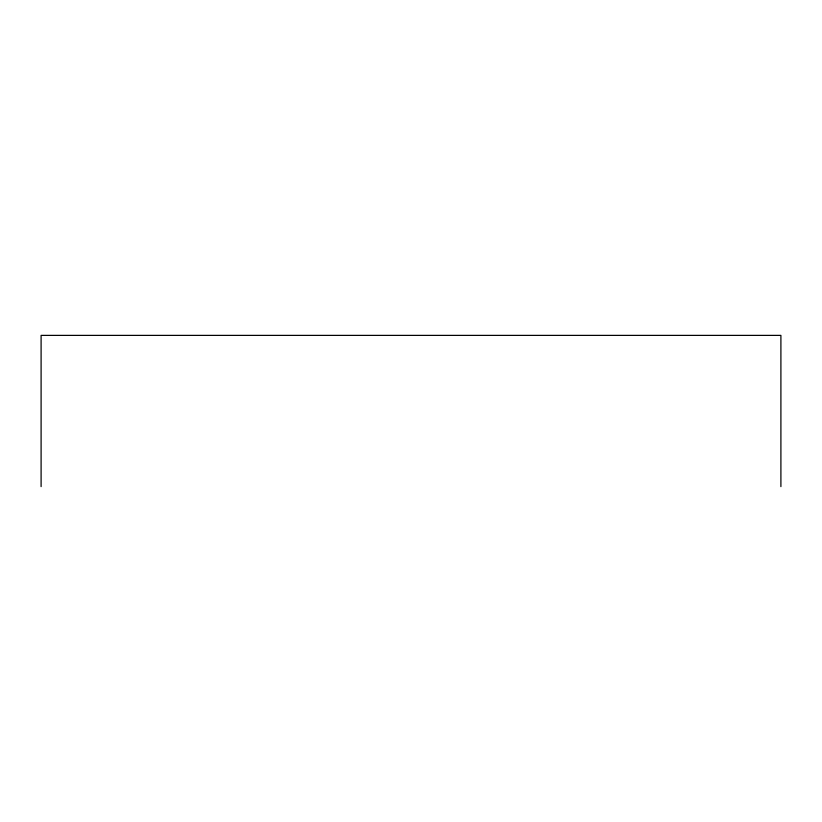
<?xml version="1.0" encoding="UTF-8"?>
<svg xmlns="http://www.w3.org/2000/svg" width="822" height="822" viewBox="0 0 822 822"><rect width="100%" height="100%" fill="white"/><g stroke="black" fill="none" stroke-linecap="round" stroke-linejoin="round"><path stroke-width="1.23" d="M780.9 486.614L780.9 335.386L41.1 335.386L41.1 486.614"/></g></svg>
